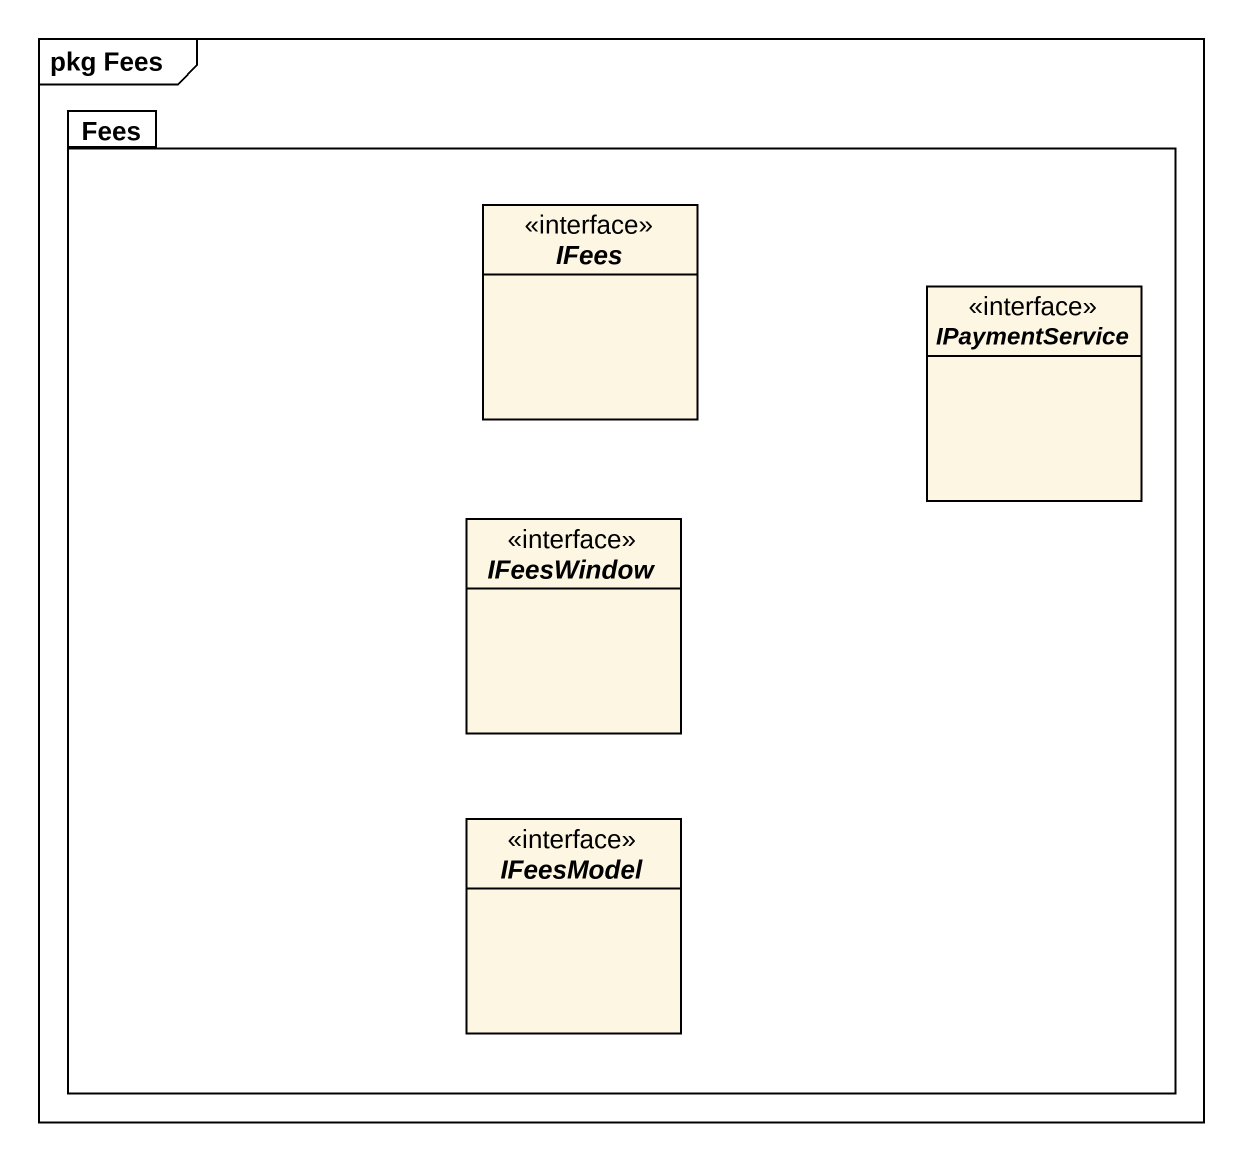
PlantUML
@startuml
mainframe pkg Fees
hide circle
hide empty members
package Fees {
  interface IFees
  interface IPaymentService
  interface IFeesWindow
  interface IFeesModel
}
@enduml
